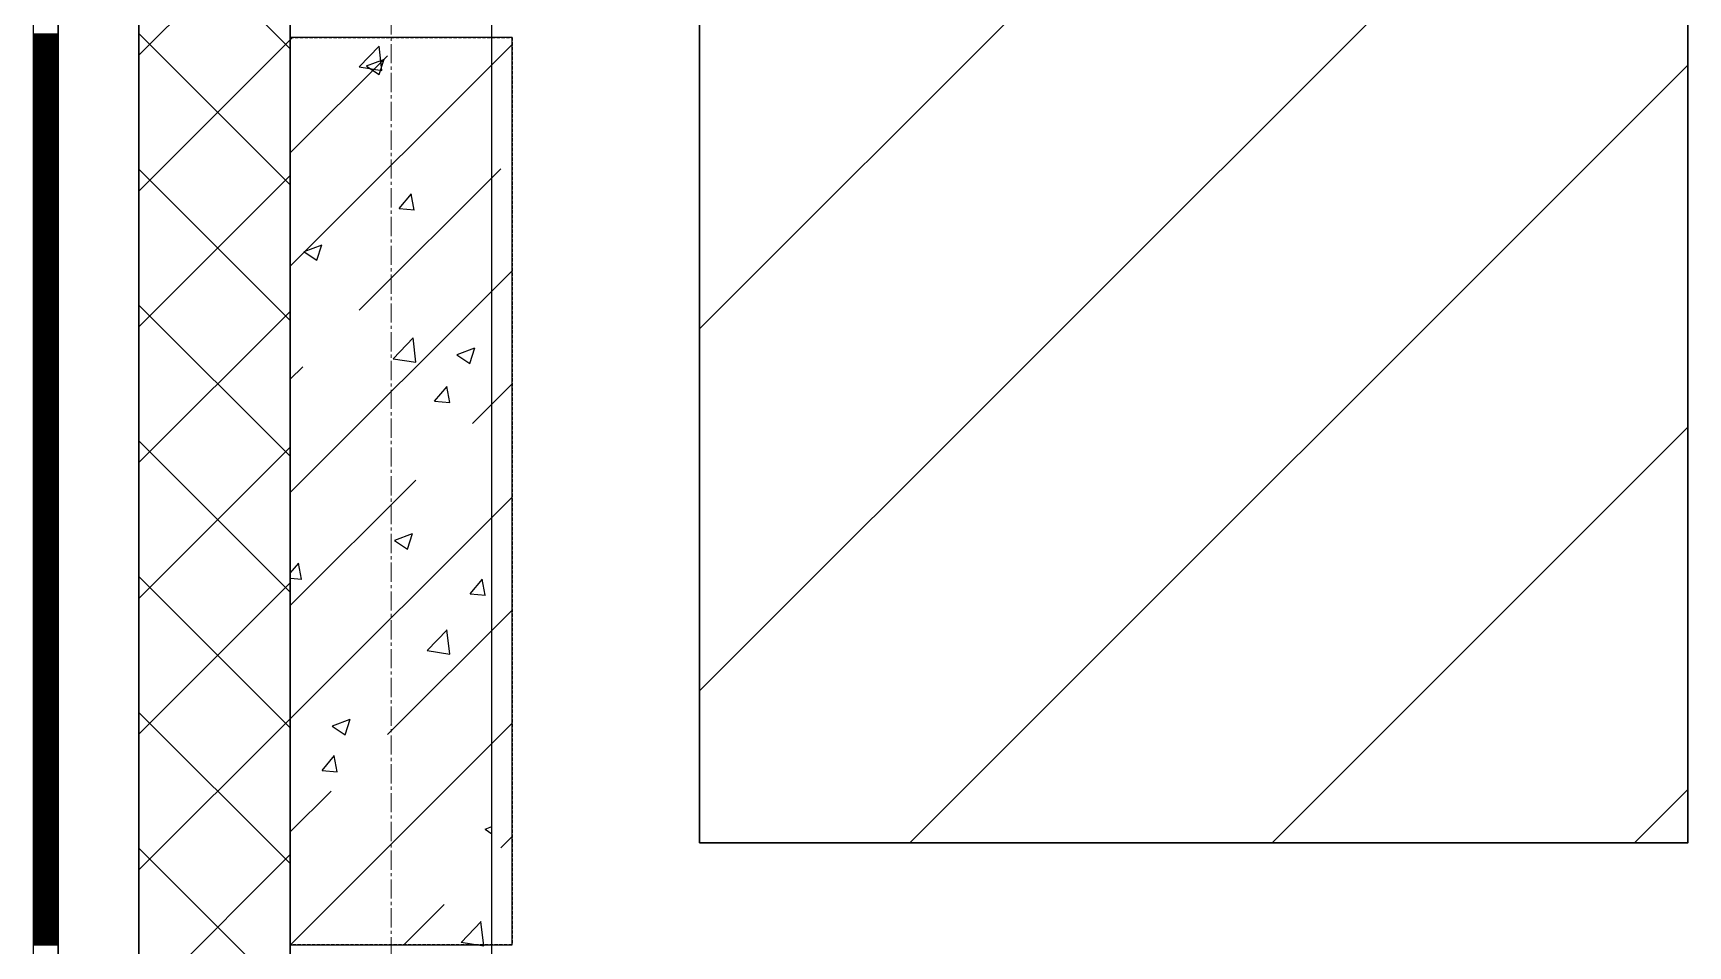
# Model space of a CAD drawing. Header units: millimetres. Extents: x -231292 to 573618, y -153144 to 564035.
# Drawn here: x 8548 to 10189, y 190965 to 191871 of the extents above; entities that cross this region are included whole.
import ezdxf

# ---------------------------------------------------------------- set-up
doc = ezdxf.new("R2010")
doc.units = ezdxf.units.MM
doc.linetypes.add('CENTER2', pattern=[28.575, 19.05, -3.175, 3.175, -3.175])
doc.linetypes.add('HIDDEN2', pattern=[4.7625, 3.175, -1.5875])
doc.layers.get('0').update_dxf_attribs({"color": 250})
for name, color, linetype, lineweight in [('10.3) строит. леса', 20, 'Continuous', 30), ('АР_Колонны', 250, 'Continuous', 35), ('АР_Стены ЖБ', 250, 'Continuous', 35), ('АР_Стены ПЕНОблок', 250, 'Continuous', 20), ('АР_Тонкая', 250, 'Continuous', 5), ('АР_Утеплитель', 250, 'Continuous', 0), ('АР_Штриховка', 250, 'Continuous', 0), ('РД_Оси_100', 250, 'Continuous', 0)]:
    doc.layers.add(name, color=color, linetype=linetype, lineweight=lineweight)

# ---------------------------------------------------------------- blocks, each defined once
blk = doc.blocks.new('оси_рен')
at = {"layer": 'РД_Оси_100', "color": 251, "linetype": 'CENTER2', "true_color": 0x636466}
blk.add_line((1195652.916, 135558.25), (1195652.916, 223268.25), dxfattribs=at)

msp = doc.modelspace()

# ---------------------------------------------------------------- hatches: boundary and pattern name
at = {"layer": '10.3) строит. леса'}
h = msp.add_hatch(dxfattribs=at)
h.set_pattern_fill('ANSI31', color=256, scale=80)
h.set_pattern_definition([(45, (13408.8, 336946.5), (-179.60512, 179.60512), [])])
h.paths.add_polyline_path([(9209.123, 193067.37), (9209.123, 191067.37), (10189.123, 191067.37), (10189.123, 193067.37)])

# ---------------------------------------------------------------- linework, layer by layer
msp.add_lwpolyline([(9209.123, 193067.37), (9209.123, 191067.37), (10189.123, 191067.37), (10189.123, 193067.37)], close=True, dxfattribs=at)
at = {"layer": 'АР_Колонны', "color": 18, "linetype": 'HIDDEN2', "lineweight": 25, "true_color": 0x000000}
for p, q in [((8803.243, 191866.253), (9023.243, 191866.253)), ((8803.243, 190966.253), (8803.243, 191866.253)), ((9023.243, 191866.253), (9023.243, 190966.253)), ((9023.243, 190966.253), (8803.243, 190966.253))]:
    msp.add_line(p, q, dxfattribs=at)
at = {"layer": 'АР_Колонны', "color": 18, "linetype": 'Continuous', "lineweight": 25, "true_color": 0x000000}
for p, q in [((9023.243, 191866.253), (8803.243, 191866.253)), ((8803.243, 191866.253), (8803.243, 190966.253)), ((9023.243, 191866.253), (8803.243, 191866.253)), ((8803.243, 191866.253), (8803.243, 190966.253)), ((9023.243, 190966.253), (9023.243, 191866.253)), ((9023.243, 190966.253), (9023.243, 191866.253)), ((8803.243, 190966.253), (9023.243, 190966.253)), ((8803.243, 190966.253), (9023.243, 190966.253))]:
    msp.add_line(p, q, dxfattribs=at)
at = {"layer": 'АР_Стены ЖБ', "color": 18, "linetype": 'Continuous', "lineweight": 25, "true_color": 0x000000}
for p, q in [((9023.243, 191866.253), (8803.243, 191866.253)), ((8803.243, 191866.253), (8803.243, 190966.253)), ((9023.243, 190966.253), (9023.243, 191866.253)), ((8803.243, 190966.253), (9023.243, 190966.253))]:
    msp.add_line(p, q, dxfattribs=at)
at = {"layer": 'АР_Стены ПЕНОблок', "color": 18, "linetype": 'Continuous', "lineweight": 25, "true_color": 0x000000}
for p, q in [((8803.243, 263866.253), (8803.243, 187666.253)), ((9003.243, 187666.253), (9003.243, 263866.253))]:
    msp.add_line(p, q, dxfattribs=at)
at = {"layer": 'АР_Тонкая', "color": 18, "linetype": 'Continuous', "lineweight": 25, "true_color": 0x000000}
for p, q in [((8548.243, 263866.253), (8548.243, 187666.253)), ((8573.243, 263866.253), (8573.243, 187666.253)), ((8573.243, 187666.253), (8573.243, 263866.253)), ((8653.243, 187666.253), (8653.243, 263866.253))]:
    msp.add_line(p, q, dxfattribs=at)
at = {"layer": 'АР_Утеплитель', "color": 18, "linetype": 'Continuous', "lineweight": 25, "true_color": 0x000000}
for p, q in [((8653.243, 263866.253), (8653.243, 187666.253)), ((8803.243, 187666.253), (8803.243, 263866.253))]:
    msp.add_line(p, q, dxfattribs=at)
at = {"layer": 'АР_Штриховка', "color": 18, "linetype": 'Continuous', "lineweight": 25, "true_color": 0x000000}
for p, q in [((8803.243, 191854.884), (8653.243, 192004.884)), ((8653.243, 191848.597), (8803.243, 191998.597)), ((8548.243, 191870.002), (8573.243, 191870.002)), ((8548.243, 191869.002), (8573.243, 191869.002)), ((8803.243, 191720.18), (8653.243, 191870.18)), ((8548.243, 191868.002), (8573.243, 191868.002)), ((8548.243, 191867.002), (8573.243, 191867.002)), ((8548.243, 191866.002), (8573.243, 191866.002)), ((8548.243, 191865.002), (8573.243, 191865.002)), ((8548.243, 191864.002), (8573.243, 191864.002)), ((8548.243, 191863.002), (8573.243, 191863.002)), ((8548.243, 191862.002), (8573.243, 191862.002)), ((8548.243, 191861.002), (8573.243, 191861.002)), ((8548.243, 191860.002), (8573.243, 191860.002)), ((8548.243, 191859.002), (8573.243, 191859.002)), ((8548.243, 191858.002), (8573.243, 191858.002)), ((8548.243, 191857.002), (8573.243, 191857.002)), ((8548.243, 191856.002), (8573.243, 191856.002)), ((8548.243, 191855.002), (8573.243, 191855.002)), ((8548.243, 191854.002), (8573.243, 191854.002)), ((8548.243, 191853.002), (8573.243, 191853.002)), ((8548.243, 191852.002), (8573.243, 191852.002)), ((8653.243, 191713.893), (8803.243, 191863.893)), ((8803.243, 191863.893), (8805.603, 191866.253)), ((8803.243, 191639.386), (9023.243, 191859.386)), ((8871.573, 191837), (8891.356, 191857.619)), ((8894.119, 191833.491), (8891.312, 191857.614)), ((8548.243, 191851.002), (8573.243, 191851.002)), ((8548.243, 191850.002), (8573.243, 191850.002)), ((8548.243, 191849.002), (8573.243, 191849.002)), ((8548.243, 191848.002), (8573.243, 191848.002)), ((8548.243, 191847.002), (8573.243, 191847.002)), ((8548.243, 191846.002), (8573.243, 191846.002)), ((8548.243, 191845.002), (8573.243, 191845.002)), ((8548.243, 191844.002), (8573.243, 191844.002)), ((8548.243, 191843.002), (8573.243, 191843.002)), ((8548.243, 191842.002), (8573.243, 191842.002)), ((8548.243, 191841.002), (8573.243, 191841.002)), ((8548.243, 191840.002), (8573.243, 191840.002)), ((8548.243, 191839.002), (8573.243, 191839.002)), ((8548.243, 191838.002), (8573.243, 191838.002)), ((8548.243, 191837.002), (8573.243, 191837.002)), ((8548.243, 191836.002), (8573.243, 191836.002)), ((8803.243, 191751.64), (8899.766, 191848.163)), ((8871.54, 191837.069), (8894.13, 191833.566)), ((8878.705, 191837.866), (8891.34, 191829.344)), ((8878.786, 191838.046), (8896.571, 191844.873)), ((8891.345, 191829.343), (8896.495, 191844.692)), ((8548.243, 191835.002), (8573.243, 191835.002)), ((8548.243, 191834.002), (8573.243, 191834.002)), ((8548.243, 191833.002), (8573.243, 191833.002)), ((8548.243, 191832.002), (8573.243, 191832.002)), ((8548.243, 191831.002), (8573.243, 191831.002)), ((8548.243, 191830.002), (8573.243, 191830.002)), ((8548.243, 191829.002), (8573.243, 191829.002)), ((8548.243, 191828.002), (8573.243, 191828.002)), ((8548.243, 191827.002), (8573.243, 191827.002)), ((8548.243, 191826.002), (8573.243, 191826.002)), ((8548.243, 191825.002), (8573.243, 191825.002)), ((8548.243, 191824.002), (8573.243, 191824.002)), ((8548.243, 191823.002), (8573.243, 191823.002)), ((8548.243, 191822.002), (8573.243, 191822.002)), ((8548.243, 191821.002), (8573.243, 191821.002)), ((8548.243, 191820.002), (8573.243, 191820.002)), ((8548.243, 191819.002), (8573.243, 191819.002)), ((8548.243, 191818.002), (8573.243, 191818.002)), ((8548.243, 191817.002), (8573.243, 191817.002)), ((8548.243, 191816.002), (8573.243, 191816.002)), ((8548.243, 191815.002), (8573.243, 191815.002)), ((8548.243, 191814.002), (8573.243, 191814.002)), ((8548.243, 191813.002), (8573.243, 191813.002)), ((8548.243, 191812.002), (8573.243, 191812.002)), ((8548.243, 191811.002), (8573.243, 191811.002)), ((8548.243, 191810.002), (8573.243, 191810.002)), ((8548.243, 191809.002), (8573.243, 191809.002)), ((8548.243, 191808.002), (8573.243, 191808.002)), ((8548.243, 191807.002), (8573.243, 191807.002)), ((8548.243, 191806.002), (8573.243, 191806.002)), ((8548.243, 191805.002), (8573.243, 191805.002)), ((8548.243, 191804.002), (8573.243, 191804.002)), ((8548.243, 191803.002), (8573.243, 191803.002)), ((8548.243, 191802.002), (8573.243, 191802.002)), ((8548.243, 191801.002), (8573.243, 191801.002)), ((8548.243, 191800.002), (8573.243, 191800.002)), ((8548.243, 191799.002), (8573.243, 191799.002)), ((8548.243, 191798.002), (8573.243, 191798.002)), ((8548.243, 191797.002), (8573.243, 191797.002)), ((8548.243, 191796.002), (8573.243, 191796.002)), ((8548.243, 191795.002), (8573.243, 191795.002)), ((8548.243, 191794.002), (8573.243, 191794.002)), ((8548.243, 191793.002), (8573.243, 191793.002)), ((8548.243, 191792.002), (8573.243, 191792.002)), ((8548.243, 191791.002), (8573.243, 191791.002)), ((8548.243, 191790.002), (8573.243, 191790.002)), ((8548.243, 191789.002), (8573.243, 191789.002)), ((8548.243, 191788.002), (8573.243, 191788.002)), ((8548.243, 191787.002), (8573.243, 191787.002)), ((8548.243, 191786.002), (8573.243, 191786.002)), ((8548.243, 191785.002), (8573.243, 191785.002)), ((8548.243, 191784.002), (8573.243, 191784.002)), ((8548.243, 191783.002), (8573.243, 191783.002)), ((8548.243, 191782.002), (8573.243, 191782.002)), ((8548.243, 191781.002), (8573.243, 191781.002)), ((8548.243, 191780.002), (8573.243, 191780.002)), ((8548.243, 191779.002), (8573.243, 191779.002)), ((8548.243, 191778.002), (8573.243, 191778.002)), ((8548.243, 191777.002), (8573.243, 191777.002)), ((8548.243, 191776.002), (8573.243, 191776.002)), ((8548.243, 191775.002), (8573.243, 191775.002)), ((8548.243, 191774.002), (8573.243, 191774.002)), ((8548.243, 191773.002), (8573.243, 191773.002)), ((8548.243, 191772.002), (8573.243, 191772.002)), ((8548.243, 191771.002), (8573.243, 191771.002)), ((8548.243, 191770.002), (8573.243, 191770.002)), ((8548.243, 191769.002), (8573.243, 191769.002)), ((8548.243, 191768.002), (8573.243, 191768.002)), ((8548.243, 191767.002), (8573.243, 191767.002)), ((8548.243, 191766.002), (8573.243, 191766.002)), ((8548.243, 191765.002), (8573.243, 191765.002)), ((8548.243, 191764.002), (8573.243, 191764.002)), ((8548.243, 191763.002), (8573.243, 191763.002)), ((8548.243, 191762.002), (8573.243, 191762.002)), ((8548.243, 191761.002), (8573.243, 191761.002)), ((8548.243, 191760.002), (8573.243, 191760.002)), ((8548.243, 191759.002), (8573.243, 191759.002)), ((8548.243, 191758.002), (8573.243, 191758.002)), ((8548.243, 191757.002), (8573.243, 191757.002)), ((8548.243, 191756.002), (8573.243, 191756.002)), ((8548.243, 191755.002), (8573.243, 191755.002)), ((8548.243, 191754.002), (8573.243, 191754.002)), ((8548.243, 191753.002), (8573.243, 191753.002)), ((8548.243, 191752.002), (8573.243, 191752.002)), ((8548.243, 191751.002), (8573.243, 191751.002)), ((8548.243, 191750.002), (8573.243, 191750.002)), ((8548.243, 191749.002), (8573.243, 191749.002)), ((8548.243, 191748.002), (8573.243, 191748.002)), ((8548.243, 191747.002), (8573.243, 191747.002)), ((8548.243, 191746.002), (8573.243, 191746.002)), ((8548.243, 191745.002), (8573.243, 191745.002)), ((8548.243, 191744.002), (8573.243, 191744.002)), ((8548.243, 191743.002), (8573.243, 191743.002)), ((8548.243, 191742.002), (8573.243, 191742.002)), ((8548.243, 191741.002), (8573.243, 191741.002)), ((8548.243, 191740.002), (8573.243, 191740.002)), ((8548.243, 191739.002), (8573.243, 191739.002)), ((8548.243, 191738.002), (8573.243, 191738.002)), ((8548.243, 191737.002), (8573.243, 191737.002)), ((8548.243, 191736.002), (8573.243, 191736.002)), ((8548.243, 191735.002), (8573.243, 191735.002)), ((8548.243, 191734.002), (8573.243, 191734.002)), ((8548.243, 191733.002), (8573.243, 191733.002)), ((8548.243, 191732.002), (8573.243, 191732.002)), ((8548.243, 191731.002), (8573.243, 191731.002)), ((8548.243, 191730.002), (8573.243, 191730.002)), ((8548.243, 191729.002), (8573.243, 191729.002)), ((8548.243, 191728.002), (8573.243, 191728.002)), ((8548.243, 191727.002), (8573.243, 191727.002)), ((8548.243, 191726.002), (8573.243, 191726.002)), ((8548.243, 191725.002), (8573.243, 191725.002)), ((8548.243, 191724.002), (8573.243, 191724.002)), ((8548.243, 191723.002), (8573.243, 191723.002)), ((8548.243, 191722.002), (8573.243, 191722.002)), ((8548.243, 191721.002), (8573.243, 191721.002)), ((8803.243, 191585.476), (8653.243, 191735.476)), ((8653.243, 191579.189), (8803.243, 191729.189)), ((8871.703, 191595.593), (9012.02, 191735.91)), ((8548.243, 191720.002), (8573.243, 191720.002)), ((8548.243, 191719.002), (8573.243, 191719.002)), ((8548.243, 191718.002), (8573.243, 191718.002)), ((8548.243, 191717.002), (8573.243, 191717.002)), ((8548.243, 191716.002), (8573.243, 191716.002)), ((8548.243, 191715.002), (8573.243, 191715.002)), ((8548.243, 191714.002), (8573.243, 191714.002)), ((8548.243, 191713.002), (8573.243, 191713.002)), ((8548.243, 191712.002), (8573.243, 191712.002)), ((8548.243, 191711.002), (8573.243, 191711.002)), ((8548.243, 191710.002), (8573.243, 191710.002)), ((8548.243, 191709.002), (8573.243, 191709.002)), ((8548.243, 191708.002), (8573.243, 191708.002)), ((8548.243, 191707.002), (8573.243, 191707.002)), ((8548.243, 191706.002), (8573.243, 191706.002)), ((8548.243, 191705.002), (8573.243, 191705.002)), ((8548.243, 191704.002), (8573.243, 191704.002)), ((8911.188, 191696.425), (8923.433, 191711.019)), ((8926.126, 191695.042), (8923.189, 191710.964)), ((8548.243, 191703.002), (8573.243, 191703.002)), ((8548.243, 191702.002), (8573.243, 191702.002)), ((8548.243, 191701.002), (8573.243, 191701.002)), ((8548.243, 191700.002), (8573.243, 191700.002)), ((8548.243, 191699.002), (8573.243, 191699.002)), ((8548.243, 191698.002), (8573.243, 191698.002)), ((8548.243, 191697.002), (8573.243, 191697.002)), ((8548.243, 191696.002), (8573.243, 191696.002)), ((8548.243, 191695.002), (8573.243, 191695.002)), ((8548.243, 191694.002), (8573.243, 191694.002)), ((8548.243, 191693.002), (8573.243, 191693.002)), ((8548.243, 191692.002), (8573.243, 191692.002)), ((8548.243, 191691.002), (8573.243, 191691.002)), ((8548.243, 191690.002), (8573.243, 191690.002)), ((8548.243, 191689.002), (8573.243, 191689.002)), ((8548.243, 191688.002), (8573.243, 191688.002)), ((8911.187, 191696.416), (8926.369, 191695.087)), ((8548.243, 191687.002), (8573.243, 191687.002)), ((8548.243, 191686.002), (8573.243, 191686.002)), ((8548.243, 191685.002), (8573.243, 191685.002)), ((8548.243, 191684.002), (8573.243, 191684.002)), ((8548.243, 191683.002), (8573.243, 191683.002)), ((8548.243, 191682.002), (8573.243, 191682.002)), ((8548.243, 191681.002), (8573.243, 191681.002)), ((8548.243, 191680.002), (8573.243, 191680.002)), ((8548.243, 191679.002), (8573.243, 191679.002)), ((8548.243, 191678.002), (8573.243, 191678.002)), ((8548.243, 191677.002), (8573.243, 191677.002)), ((8548.243, 191676.002), (8573.243, 191676.002)), ((8548.243, 191675.002), (8573.243, 191675.002)), ((8548.243, 191674.002), (8573.243, 191674.002)), ((8548.243, 191673.002), (8573.243, 191673.002)), ((8548.243, 191672.002), (8573.243, 191672.002)), ((8548.243, 191671.002), (8573.243, 191671.002)), ((8548.243, 191670.002), (8573.243, 191670.002)), ((8548.243, 191669.002), (8573.243, 191669.002)), ((8548.243, 191668.002), (8573.243, 191668.002)), ((8548.243, 191667.002), (8573.243, 191667.002)), ((8548.243, 191666.002), (8573.243, 191666.002)), ((8548.243, 191665.002), (8573.243, 191665.002)), ((8548.243, 191664.002), (8573.243, 191664.002)), ((8548.243, 191663.002), (8573.243, 191663.002)), ((8548.243, 191662.002), (8573.243, 191662.002)), ((8548.243, 191661.002), (8573.243, 191661.002)), ((8548.243, 191660.002), (8573.243, 191660.002)), ((8548.243, 191659.002), (8573.243, 191659.002)), ((8548.243, 191658.002), (8573.243, 191658.002)), ((8548.243, 191657.002), (8573.243, 191657.002)), ((8548.243, 191656.002), (8573.243, 191656.002)), ((8548.243, 191655.002), (8573.243, 191655.002)), ((8816.984, 191653.858), (8834.769, 191660.685)), ((8829.543, 191645.155), (8834.693, 191660.504)), ((8548.243, 191654.002), (8573.243, 191654.002)), ((8548.243, 191653.002), (8573.243, 191653.002)), ((8548.243, 191652.002), (8573.243, 191652.002)), ((8548.243, 191651.002), (8573.243, 191651.002)), ((8548.243, 191650.002), (8573.243, 191650.002)), ((8548.243, 191649.002), (8573.243, 191649.002)), ((8548.243, 191648.002), (8573.243, 191648.002)), ((8548.243, 191647.002), (8573.243, 191647.002)), ((8548.243, 191646.002), (8573.243, 191646.002)), ((8548.243, 191645.002), (8573.243, 191645.002)), ((8548.243, 191644.002), (8573.243, 191644.002)), ((8548.243, 191643.002), (8573.243, 191643.002)), ((8548.243, 191642.002), (8573.243, 191642.002)), ((8548.243, 191641.002), (8573.243, 191641.002)), ((8548.243, 191640.002), (8573.243, 191640.002)), ((8548.243, 191639.002), (8573.243, 191639.002)), ((8816.903, 191653.678), (8829.537, 191645.156)), ((8548.243, 191638.002), (8573.243, 191638.002)), ((8548.243, 191637.002), (8573.243, 191637.002)), ((8548.243, 191636.002), (8573.243, 191636.002)), ((8548.243, 191635.002), (8573.243, 191635.002)), ((8548.243, 191634.002), (8573.243, 191634.002)), ((8548.243, 191633.002), (8573.243, 191633.002)), ((8548.243, 191632.002), (8573.243, 191632.002)), ((8548.243, 191631.002), (8573.243, 191631.002)), ((8548.243, 191630.002), (8573.243, 191630.002)), ((8548.243, 191629.002), (8573.243, 191629.002)), ((8548.243, 191628.002), (8573.243, 191628.002)), ((8548.243, 191627.002), (8573.243, 191627.002)), ((8548.243, 191626.002), (8573.243, 191626.002)), ((8548.243, 191625.002), (8573.243, 191625.002)), ((8548.243, 191624.002), (8573.243, 191624.002)), ((8548.243, 191623.002), (8573.243, 191623.002)), ((8548.243, 191622.002), (8573.243, 191622.002)), ((8803.243, 191414.88), (9023.243, 191634.88)), ((8548.243, 191621.002), (8573.243, 191621.002)), ((8548.243, 191620.002), (8573.243, 191620.002)), ((8548.243, 191619.002), (8573.243, 191619.002)), ((8548.243, 191618.002), (8573.243, 191618.002)), ((8548.243, 191617.002), (8573.243, 191617.002)), ((8548.243, 191616.002), (8573.243, 191616.002)), ((8548.243, 191615.002), (8573.243, 191615.002)), ((8548.243, 191614.002), (8573.243, 191614.002)), ((8548.243, 191613.002), (8573.243, 191613.002)), ((8548.243, 191612.002), (8573.243, 191612.002)), ((8548.243, 191611.002), (8573.243, 191611.002)), ((8548.243, 191610.002), (8573.243, 191610.002)), ((8548.243, 191609.002), (8573.243, 191609.002)), ((8548.243, 191608.002), (8573.243, 191608.002)), ((8548.243, 191607.002), (8573.243, 191607.002)), ((8548.243, 191606.002), (8573.243, 191606.002)), ((8548.243, 191605.002), (8573.243, 191605.002)), ((8548.243, 191604.002), (8573.243, 191604.002)), ((8548.243, 191603.002), (8573.243, 191603.002)), ((8548.243, 191602.002), (8573.243, 191602.002)), ((8548.243, 191601.002), (8573.243, 191601.002)), ((8548.243, 191600.002), (8573.243, 191600.002)), ((8548.243, 191599.002), (8573.243, 191599.002)), ((8548.243, 191598.002), (8573.243, 191598.002)), ((8548.243, 191597.002), (8573.243, 191597.002)), ((8548.243, 191596.002), (8573.243, 191596.002)), ((8548.243, 191595.002), (8573.243, 191595.002)), ((8548.243, 191594.002), (8573.243, 191594.002)), ((8548.243, 191593.002), (8573.243, 191593.002)), ((8548.243, 191592.002), (8573.243, 191592.002)), ((8548.243, 191591.002), (8573.243, 191591.002)), ((8548.243, 191590.002), (8573.243, 191590.002)), ((8803.243, 191450.772), (8653.243, 191600.772)), ((8653.243, 191444.485), (8803.243, 191594.485)), ((8548.243, 191589.002), (8573.243, 191589.002)), ((8548.243, 191588.002), (8573.243, 191588.002)), ((8548.243, 191587.002), (8573.243, 191587.002)), ((8548.243, 191586.002), (8573.243, 191586.002)), ((8548.243, 191585.002), (8573.243, 191585.002)), ((8548.243, 191584.002), (8573.243, 191584.002)), ((8548.243, 191583.002), (8573.243, 191583.002)), ((8548.243, 191582.002), (8573.243, 191582.002)), ((8548.243, 191581.002), (8573.243, 191581.002)), ((8548.243, 191580.002), (8573.243, 191580.002)), ((8548.243, 191579.002), (8573.243, 191579.002)), ((8548.243, 191578.002), (8573.243, 191578.002)), ((8548.243, 191577.002), (8573.243, 191577.002)), ((8548.243, 191576.002), (8573.243, 191576.002)), ((8548.243, 191575.002), (8573.243, 191575.002)), ((8548.243, 191574.002), (8573.243, 191574.002)), ((8548.243, 191573.002), (8573.243, 191573.002)), ((8548.243, 191572.002), (8573.243, 191572.002)), ((8548.243, 191571.002), (8573.243, 191571.002)), ((8548.243, 191570.002), (8573.243, 191570.002)), ((8548.243, 191569.002), (8573.243, 191569.002)), ((8548.243, 191568.002), (8573.243, 191568.002)), ((8548.243, 191567.002), (8573.243, 191567.002)), ((8548.243, 191566.002), (8573.243, 191566.002)), ((8548.243, 191565.002), (8573.243, 191565.002)), ((8548.243, 191564.002), (8573.243, 191564.002)), ((8548.243, 191563.002), (8573.243, 191563.002)), ((8548.243, 191562.002), (8573.243, 191562.002)), ((8548.243, 191561.002), (8573.243, 191561.002)), ((8548.243, 191560.002), (8573.243, 191560.002)), ((8548.243, 191559.002), (8573.243, 191559.002)), ((8548.243, 191558.002), (8573.243, 191558.002)), ((8548.243, 191557.002), (8573.243, 191557.002)), ((8905.248, 191547.532), (8925.031, 191568.15)), ((8927.793, 191544.023), (8924.987, 191568.145)), ((8968.599, 191551.593), (8986.383, 191558.42)), ((8981.157, 191542.89), (8986.307, 191558.239)), ((8548.243, 191556.002), (8573.243, 191556.002)), ((8548.243, 191555.002), (8573.243, 191555.002)), ((8548.243, 191554.002), (8573.243, 191554.002)), ((8548.243, 191553.002), (8573.243, 191553.002)), ((8548.243, 191552.002), (8573.243, 191552.002)), ((8548.243, 191551.002), (8573.243, 191551.002)), ((8548.243, 191550.002), (8573.243, 191550.002)), ((8548.243, 191549.002), (8573.243, 191549.002)), ((8548.243, 191548.002), (8573.243, 191548.002)), ((8548.243, 191547.002), (8573.243, 191547.002)), ((8548.243, 191546.002), (8573.243, 191546.002)), ((8548.243, 191545.002), (8573.243, 191545.002)), ((8548.243, 191544.002), (8573.243, 191544.002)), ((8548.243, 191543.002), (8573.243, 191543.002)), ((8548.243, 191542.002), (8573.243, 191542.002)), ((8548.243, 191541.002), (8573.243, 191541.002)), ((8548.243, 191540.002), (8573.243, 191540.002)), ((8905.215, 191547.601), (8927.805, 191544.097)), ((8968.517, 191551.413), (8981.152, 191542.891)), ((8548.243, 191539.002), (8573.243, 191539.002)), ((8548.243, 191538.002), (8573.243, 191538.002)), ((8548.243, 191537.002), (8573.243, 191537.002)), ((8548.243, 191536.002), (8573.243, 191536.002)), ((8548.243, 191535.002), (8573.243, 191535.002)), ((8548.243, 191534.002), (8573.243, 191534.002)), ((8548.243, 191533.002), (8573.243, 191533.002)), ((8548.243, 191532.002), (8573.243, 191532.002)), ((8548.243, 191531.002), (8573.243, 191531.002)), ((8548.243, 191530.002), (8573.243, 191530.002)), ((8548.243, 191529.002), (8573.243, 191529.002)), ((8548.243, 191528.002), (8573.243, 191528.002)), ((8548.243, 191527.002), (8573.243, 191527.002)), ((8548.243, 191526.002), (8573.243, 191526.002)), ((8548.243, 191525.002), (8573.243, 191525.002)), ((8548.243, 191524.002), (8573.243, 191524.002)), ((8803.243, 191527.133), (8815.576, 191539.467)), ((8548.243, 191523.002), (8573.243, 191523.002)), ((8548.243, 191522.002), (8573.243, 191522.002)), ((8548.243, 191521.002), (8573.243, 191521.002)), ((8548.243, 191520.002), (8573.243, 191520.002)), ((8548.243, 191519.002), (8573.243, 191519.002)), ((8548.243, 191518.002), (8573.243, 191518.002)), ((8548.243, 191517.002), (8573.243, 191517.002)), ((8548.243, 191516.002), (8573.243, 191516.002)), ((8548.243, 191515.002), (8573.243, 191515.002)), ((8548.243, 191514.002), (8573.243, 191514.002)), ((8548.243, 191513.002), (8573.243, 191513.002)), ((8548.243, 191512.002), (8573.243, 191512.002)), ((8548.243, 191511.002), (8573.243, 191511.002)), ((8548.243, 191510.002), (8573.243, 191510.002)), ((8548.243, 191509.002), (8573.243, 191509.002)), ((8548.243, 191508.002), (8573.243, 191508.002)), ((8946.431, 191505.369), (8958.676, 191519.962)), ((8961.369, 191503.985), (8958.432, 191519.907)), ((8983.956, 191483.34), (9023.243, 191522.627)), ((8548.243, 191507.002), (8573.243, 191507.002)), ((8548.243, 191506.002), (8573.243, 191506.002)), ((8548.243, 191505.002), (8573.243, 191505.002)), ((8548.243, 191504.002), (8573.243, 191504.002)), ((8548.243, 191503.002), (8573.243, 191503.002)), ((8548.243, 191502.002), (8573.243, 191502.002)), ((8548.243, 191501.002), (8573.243, 191501.002)), ((8548.243, 191500.002), (8573.243, 191500.002)), ((8548.243, 191499.002), (8573.243, 191499.002)), ((8548.243, 191498.002), (8573.243, 191498.002)), ((8548.243, 191497.002), (8573.243, 191497.002)), ((8548.243, 191496.002), (8573.243, 191496.002)), ((8548.243, 191495.002), (8573.243, 191495.002)), ((8548.243, 191494.002), (8573.243, 191494.002)), ((8548.243, 191493.002), (8573.243, 191493.002)), ((8548.243, 191492.002), (8573.243, 191492.002)), ((8548.243, 191491.002), (8573.243, 191491.002)), ((8946.43, 191505.359), (8961.612, 191504.031)), ((8548.243, 191490.002), (8573.243, 191490.002)), ((8548.243, 191489.002), (8573.243, 191489.002)), ((8548.243, 191488.002), (8573.243, 191488.002)), ((8548.243, 191487.002), (8573.243, 191487.002)), ((8548.243, 191486.002), (8573.243, 191486.002)), ((8548.243, 191485.002), (8573.243, 191485.002)), ((8548.243, 191484.002), (8573.243, 191484.002)), ((8548.243, 191483.002), (8573.243, 191483.002)), ((8548.243, 191482.002), (8573.243, 191482.002)), ((8548.243, 191481.002), (8573.243, 191481.002)), ((8548.243, 191480.002), (8573.243, 191480.002)), ((8548.243, 191479.002), (8573.243, 191479.002)), ((8548.243, 191478.002), (8573.243, 191478.002)), ((8548.243, 191477.002), (8573.243, 191477.002)), ((8548.243, 191476.002), (8573.243, 191476.002)), ((8548.243, 191475.002), (8573.243, 191475.002)), ((8548.243, 191474.002), (8573.243, 191474.002)), ((8548.243, 191473.002), (8573.243, 191473.002)), ((8548.243, 191472.002), (8573.243, 191472.002)), ((8548.243, 191471.002), (8573.243, 191471.002)), ((8548.243, 191470.002), (8573.243, 191470.002)), ((8548.243, 191469.002), (8573.243, 191469.002)), ((8548.243, 191468.002), (8573.243, 191468.002)), ((8548.243, 191467.002), (8573.243, 191467.002)), ((8548.243, 191466.002), (8573.243, 191466.002)), ((8548.243, 191465.002), (8573.243, 191465.002)), ((8548.243, 191464.002), (8573.243, 191464.002)), ((8548.243, 191463.002), (8573.243, 191463.002)), ((8548.243, 191462.002), (8573.243, 191462.002)), ((8548.243, 191461.002), (8573.243, 191461.002)), ((8548.243, 191460.002), (8573.243, 191460.002)), ((8548.243, 191459.002), (8573.243, 191459.002)), ((8548.243, 191458.002), (8573.243, 191458.002)), ((8803.243, 191316.068), (8653.243, 191466.068)), ((8653.243, 191309.781), (8803.243, 191459.781)), ((8548.243, 191457.002), (8573.243, 191457.002)), ((8548.243, 191456.002), (8573.243, 191456.002)), ((8548.243, 191455.002), (8573.243, 191455.002)), ((8548.243, 191454.002), (8573.243, 191454.002)), ((8548.243, 191453.002), (8573.243, 191453.002)), ((8548.243, 191452.002), (8573.243, 191452.002)), ((8548.243, 191451.002), (8573.243, 191451.002)), ((8548.243, 191450.002), (8573.243, 191450.002)), ((8548.243, 191449.002), (8573.243, 191449.002)), ((8548.243, 191448.002), (8573.243, 191448.002)), ((8548.243, 191447.002), (8573.243, 191447.002)), ((8548.243, 191446.002), (8573.243, 191446.002)), ((8548.243, 191445.002), (8573.243, 191445.002)), ((8548.243, 191444.002), (8573.243, 191444.002)), ((8548.243, 191443.002), (8573.243, 191443.002)), ((8548.243, 191442.002), (8573.243, 191442.002)), ((8548.243, 191441.002), (8573.243, 191441.002)), ((8548.243, 191440.002), (8573.243, 191440.002)), ((8548.243, 191439.002), (8573.243, 191439.002)), ((8548.243, 191438.002), (8573.243, 191438.002)), ((8548.243, 191437.002), (8573.243, 191437.002)), ((8548.243, 191436.002), (8573.243, 191436.002)), ((8548.243, 191435.002), (8573.243, 191435.002)), ((8548.243, 191434.002), (8573.243, 191434.002)), ((8548.243, 191433.002), (8573.243, 191433.002)), ((8548.243, 191432.002), (8573.243, 191432.002)), ((8548.243, 191431.002), (8573.243, 191431.002)), ((8548.243, 191430.002), (8573.243, 191430.002)), ((8548.243, 191429.002), (8573.243, 191429.002)), ((8548.243, 191428.002), (8573.243, 191428.002)), ((8548.243, 191427.002), (8573.243, 191427.002)), ((8548.243, 191426.002), (8573.243, 191426.002)), ((8803.243, 191302.627), (8927.83, 191427.213)), ((8548.243, 191425.002), (8573.243, 191425.002)), ((8548.243, 191424.002), (8573.243, 191424.002)), ((8548.243, 191423.002), (8573.243, 191423.002)), ((8548.243, 191422.002), (8573.243, 191422.002)), ((8548.243, 191421.002), (8573.243, 191421.002)), ((8548.243, 191420.002), (8573.243, 191420.002)), ((8548.243, 191419.002), (8573.243, 191419.002)), ((8548.243, 191418.002), (8573.243, 191418.002)), ((8548.243, 191417.002), (8573.243, 191417.002)), ((8548.243, 191416.002), (8573.243, 191416.002)), ((8548.243, 191415.002), (8573.243, 191415.002)), ((8548.243, 191414.002), (8573.243, 191414.002)), ((8548.243, 191413.002), (8573.243, 191413.002)), ((8548.243, 191412.002), (8573.243, 191412.002)), ((8548.243, 191411.002), (8573.243, 191411.002)), ((8548.243, 191410.002), (8573.243, 191410.002)), ((8548.243, 191409.002), (8573.243, 191409.002)), ((8803.243, 191190.374), (9023.243, 191410.374)), ((8548.243, 191408.002), (8573.243, 191408.002)), ((8548.243, 191407.002), (8573.243, 191407.002)), ((8548.243, 191406.002), (8573.243, 191406.002)), ((8548.243, 191405.002), (8573.243, 191405.002)), ((8548.243, 191404.002), (8573.243, 191404.002)), ((8548.243, 191403.002), (8573.243, 191403.002)), ((8548.243, 191402.002), (8573.243, 191402.002)), ((8548.243, 191401.002), (8573.243, 191401.002)), ((8548.243, 191400.002), (8573.243, 191400.002)), ((8548.243, 191399.002), (8573.243, 191399.002)), ((8548.243, 191398.002), (8573.243, 191398.002)), ((8548.243, 191397.002), (8573.243, 191397.002)), ((8548.243, 191396.002), (8573.243, 191396.002)), ((8548.243, 191395.002), (8573.243, 191395.002)), ((8548.243, 191394.002), (8573.243, 191394.002)), ((8548.243, 191393.002), (8573.243, 191393.002)), ((8548.243, 191392.002), (8573.243, 191392.002)), ((8548.243, 191391.002), (8573.243, 191391.002)), ((8548.243, 191390.002), (8573.243, 191390.002)), ((8548.243, 191389.002), (8573.243, 191389.002)), ((8548.243, 191388.002), (8573.243, 191388.002)), ((8548.243, 191387.002), (8573.243, 191387.002)), ((8548.243, 191386.002), (8573.243, 191386.002)), ((8548.243, 191385.002), (8573.243, 191385.002)), ((8548.243, 191384.002), (8573.243, 191384.002)), ((8548.243, 191383.002), (8573.243, 191383.002)), ((8548.243, 191382.002), (8573.243, 191382.002)), ((8548.243, 191381.002), (8573.243, 191381.002)), ((8548.243, 191380.002), (8573.243, 191380.002)), ((8548.243, 191379.002), (8573.243, 191379.002)), ((8548.243, 191378.002), (8573.243, 191378.002)), ((8548.243, 191377.002), (8573.243, 191377.002)), ((8548.243, 191376.002), (8573.243, 191376.002)), ((8548.243, 191375.002), (8573.243, 191375.002)), ((8548.243, 191374.002), (8573.243, 191374.002)), ((8548.243, 191373.002), (8573.243, 191373.002)), ((8548.243, 191372.002), (8573.243, 191372.002)), ((8548.243, 191371.002), (8573.243, 191371.002)), ((8548.243, 191370.002), (8573.243, 191370.002)), ((8548.243, 191369.002), (8573.243, 191369.002)), ((8548.243, 191368.002), (8573.243, 191368.002)), ((8548.243, 191367.002), (8573.243, 191367.002)), ((8548.243, 191366.002), (8573.243, 191366.002)), ((8548.243, 191365.002), (8573.243, 191365.002)), ((8548.243, 191364.002), (8573.243, 191364.002)), ((8548.243, 191363.002), (8573.243, 191363.002)), ((8548.243, 191362.002), (8573.243, 191362.002)), ((8548.243, 191361.002), (8573.243, 191361.002)), ((8548.243, 191360.002), (8573.243, 191360.002)), ((8906.715, 191367.225), (8919.35, 191358.703)), ((8906.797, 191367.405), (8924.581, 191374.232)), ((8919.355, 191358.702), (8924.505, 191374.051)), ((8548.243, 191359.002), (8573.243, 191359.002)), ((8548.243, 191358.002), (8573.243, 191358.002)), ((8548.243, 191357.002), (8573.243, 191357.002)), ((8548.243, 191356.002), (8573.243, 191356.002)), ((8548.243, 191355.002), (8573.243, 191355.002)), ((8548.243, 191354.002), (8573.243, 191354.002)), ((8548.243, 191353.002), (8573.243, 191353.002)), ((8548.243, 191352.002), (8573.243, 191352.002)), ((8548.243, 191351.002), (8573.243, 191351.002)), ((8548.243, 191350.002), (8573.243, 191350.002)), ((8548.243, 191349.002), (8573.243, 191349.002)), ((8548.243, 191348.002), (8573.243, 191348.002)), ((8548.243, 191347.002), (8573.243, 191347.002)), ((8548.243, 191346.002), (8573.243, 191346.002)), ((8548.243, 191345.002), (8573.243, 191345.002)), ((8548.243, 191344.002), (8573.243, 191344.002)), ((8548.243, 191343.002), (8573.243, 191343.002)), ((8803.243, 191334.723), (8811.735, 191344.844)), ((8814.427, 191328.868), (8811.49, 191344.789)), ((8548.243, 191342.002), (8573.243, 191342.002)), ((8548.243, 191341.002), (8573.243, 191341.002)), ((8548.243, 191340.002), (8573.243, 191340.002)), ((8548.243, 191339.002), (8573.243, 191339.002)), ((8548.243, 191338.002), (8573.243, 191338.002)), ((8548.243, 191337.002), (8573.243, 191337.002)), ((8548.243, 191336.002), (8573.243, 191336.002)), ((8548.243, 191335.002), (8573.243, 191335.002)), ((8548.243, 191334.002), (8573.243, 191334.002)), ((8548.243, 191333.002), (8573.243, 191333.002)), ((8548.243, 191332.002), (8573.243, 191332.002)), ((8548.243, 191331.002), (8573.243, 191331.002)), ((8548.243, 191330.002), (8573.243, 191330.002)), ((8548.243, 191329.002), (8573.243, 191329.002)), ((8548.243, 191328.002), (8573.243, 191328.002)), ((8548.243, 191327.002), (8573.243, 191327.002)), ((8803.243, 191181.364), (8653.243, 191331.364)), ((8803.243, 191329.913), (8814.671, 191328.913)), ((8981.675, 191314.312), (8993.92, 191328.905)), ((8996.611, 191312.928), (8993.675, 191328.85)), ((8548.243, 191326.002), (8573.243, 191326.002)), ((8548.243, 191325.002), (8573.243, 191325.002)), ((8548.243, 191324.002), (8573.243, 191324.002)), ((8548.243, 191323.002), (8573.243, 191323.002)), ((8548.243, 191322.002), (8573.243, 191322.002)), ((8548.243, 191321.002), (8573.243, 191321.002)), ((8548.243, 191320.002), (8573.243, 191320.002)), ((8548.243, 191319.002), (8573.243, 191319.002)), ((8548.243, 191318.002), (8573.243, 191318.002)), ((8548.243, 191317.002), (8573.243, 191317.002)), ((8548.243, 191316.002), (8573.243, 191316.002)), ((8548.243, 191315.002), (8573.243, 191315.002)), ((8548.243, 191314.002), (8573.243, 191314.002)), ((8548.243, 191313.002), (8573.243, 191313.002)), ((8548.243, 191312.002), (8573.243, 191312.002)), ((8548.243, 191311.002), (8573.243, 191311.002)), ((8653.243, 191175.077), (8803.243, 191325.077)), ((8981.674, 191314.302), (8996.856, 191312.974)), ((8548.243, 191310.002), (8573.243, 191310.002)), ((8548.243, 191309.002), (8573.243, 191309.002)), ((8548.243, 191308.002), (8573.243, 191308.002)), ((8548.243, 191307.002), (8573.243, 191307.002)), ((8548.243, 191306.002), (8573.243, 191306.002)), ((8548.243, 191305.002), (8573.243, 191305.002)), ((8548.243, 191304.002), (8573.243, 191304.002)), ((8548.243, 191303.002), (8573.243, 191303.002)), ((8548.243, 191302.002), (8573.243, 191302.002)), ((8548.243, 191301.002), (8573.243, 191301.002)), ((8548.243, 191300.002), (8573.243, 191300.002)), ((8548.243, 191299.002), (8573.243, 191299.002)), ((8548.243, 191298.002), (8573.243, 191298.002)), ((8548.243, 191297.002), (8573.243, 191297.002)), ((8548.243, 191296.002), (8573.243, 191296.002)), ((8548.243, 191295.002), (8573.243, 191295.002)), ((8548.243, 191294.002), (8573.243, 191294.002)), ((8899.766, 191174.644), (9023.243, 191298.12)), ((8548.243, 191293.002), (8573.243, 191293.002)), ((8548.243, 191292.002), (8573.243, 191292.002)), ((8548.243, 191291.002), (8573.243, 191291.002)), ((8548.243, 191290.002), (8573.243, 191290.002)), ((8548.243, 191289.002), (8573.243, 191289.002)), ((8548.243, 191288.002), (8573.243, 191288.002)), ((8548.243, 191287.002), (8573.243, 191287.002)), ((8548.243, 191286.002), (8573.243, 191286.002)), ((8548.243, 191285.002), (8573.243, 191285.002)), ((8548.243, 191284.002), (8573.243, 191284.002)), ((8548.243, 191283.002), (8573.243, 191283.002)), ((8548.243, 191282.002), (8573.243, 191282.002)), ((8548.243, 191281.002), (8573.243, 191281.002)), ((8548.243, 191280.002), (8573.243, 191280.002)), ((8548.243, 191279.002), (8573.243, 191279.002)), ((8548.243, 191278.002), (8573.243, 191278.002)), ((8938.923, 191258.063), (8958.706, 191278.682)), ((8961.468, 191254.555), (8958.662, 191278.677)), ((8548.243, 191277.002), (8573.243, 191277.002)), ((8548.243, 191276.002), (8573.243, 191276.002)), ((8548.243, 191275.002), (8573.243, 191275.002)), ((8548.243, 191274.002), (8573.243, 191274.002)), ((8548.243, 191273.002), (8573.243, 191273.002)), ((8548.243, 191272.002), (8573.243, 191272.002)), ((8548.243, 191271.002), (8573.243, 191271.002)), ((8548.243, 191270.002), (8573.243, 191270.002)), ((8548.243, 191269.002), (8573.243, 191269.002)), ((8548.243, 191268.002), (8573.243, 191268.002)), ((8548.243, 191267.002), (8573.243, 191267.002)), ((8548.243, 191266.002), (8573.243, 191266.002)), ((8548.243, 191265.002), (8573.243, 191265.002)), ((8548.243, 191264.002), (8573.243, 191264.002)), ((8548.243, 191263.002), (8573.243, 191263.002)), ((8548.243, 191262.002), (8573.243, 191262.002)), ((8548.243, 191261.002), (8573.243, 191261.002)), ((8548.243, 191260.002), (8573.243, 191260.002)), ((8548.243, 191259.002), (8573.243, 191259.002)), ((8548.243, 191258.002), (8573.243, 191258.002)), ((8548.243, 191257.002), (8573.243, 191257.002)), ((8548.243, 191256.002), (8573.243, 191256.002)), ((8548.243, 191255.002), (8573.243, 191255.002)), ((8548.243, 191254.002), (8573.243, 191254.002)), ((8548.243, 191253.002), (8573.243, 191253.002)), ((8548.243, 191252.002), (8573.243, 191252.002)), ((8548.243, 191251.002), (8573.243, 191251.002)), ((8548.243, 191250.002), (8573.243, 191250.002)), ((8548.243, 191249.002), (8573.243, 191249.002)), ((8548.243, 191248.002), (8573.243, 191248.002)), ((8548.243, 191247.002), (8573.243, 191247.002)), ((8548.243, 191246.002), (8573.243, 191246.002)), ((8548.243, 191245.002), (8573.243, 191245.002)), ((8938.89, 191258.133), (8961.48, 191254.629)), ((8548.243, 191244.002), (8573.243, 191244.002)), ((8548.243, 191243.002), (8573.243, 191243.002)), ((8548.243, 191242.002), (8573.243, 191242.002)), ((8548.243, 191241.002), (8573.243, 191241.002)), ((8548.243, 191240.002), (8573.243, 191240.002)), ((8548.243, 191239.002), (8573.243, 191239.002)), ((8548.243, 191238.002), (8573.243, 191238.002)), ((8548.243, 191237.002), (8573.243, 191237.002)), ((8548.243, 191236.002), (8573.243, 191236.002)), ((8548.243, 191235.002), (8573.243, 191235.002)), ((8548.243, 191234.002), (8573.243, 191234.002)), ((8548.243, 191233.002), (8573.243, 191233.002)), ((8548.243, 191232.002), (8573.243, 191232.002)), ((8548.243, 191231.002), (8573.243, 191231.002)), ((8548.243, 191230.002), (8573.243, 191230.002)), ((8548.243, 191229.002), (8573.243, 191229.002)), ((8548.243, 191228.002), (8573.243, 191228.002)), ((8548.243, 191227.002), (8573.243, 191227.002)), ((8548.243, 191226.002), (8573.243, 191226.002)), ((8548.243, 191225.002), (8573.243, 191225.002)), ((8548.243, 191224.002), (8573.243, 191224.002)), ((8548.243, 191223.002), (8573.243, 191223.002)), ((8548.243, 191222.002), (8573.243, 191222.002)), ((8548.243, 191221.002), (8573.243, 191221.002)), ((8548.243, 191220.002), (8573.243, 191220.002)), ((8548.243, 191219.002), (8573.243, 191219.002)), ((8548.243, 191218.002), (8573.243, 191218.002)), ((8548.243, 191217.002), (8573.243, 191217.002)), ((8548.243, 191216.002), (8573.243, 191216.002)), ((8548.243, 191215.002), (8573.243, 191215.002)), ((8548.243, 191214.002), (8573.243, 191214.002)), ((8548.243, 191213.002), (8573.243, 191213.002)), ((8548.243, 191212.002), (8573.243, 191212.002)), ((8548.243, 191211.002), (8573.243, 191211.002)), ((8548.243, 191210.002), (8573.243, 191210.002)), ((8548.243, 191209.002), (8573.243, 191209.002)), ((8548.243, 191208.002), (8573.243, 191208.002)), ((8548.243, 191207.002), (8573.243, 191207.002)), ((8548.243, 191206.002), (8573.243, 191206.002)), ((8548.243, 191205.002), (8573.243, 191205.002)), ((8548.243, 191204.002), (8573.243, 191204.002)), ((8548.243, 191203.002), (8573.243, 191203.002)), ((8548.243, 191202.002), (8573.243, 191202.002)), ((8548.243, 191201.002), (8573.243, 191201.002)), ((8548.243, 191200.002), (8573.243, 191200.002)), ((8548.243, 191199.002), (8573.243, 191199.002)), ((8548.243, 191198.002), (8573.243, 191198.002)), ((8548.243, 191197.002), (8573.243, 191197.002)), ((8548.243, 191196.002), (8573.243, 191196.002)), ((8803.243, 191046.661), (8653.243, 191196.661)), ((8548.243, 191195.002), (8573.243, 191195.002)), ((8548.243, 191194.002), (8573.243, 191194.002)), ((8548.243, 191193.002), (8573.243, 191193.002)), ((8548.243, 191192.002), (8573.243, 191192.002)), ((8548.243, 191191.002), (8573.243, 191191.002)), ((8548.243, 191190.002), (8573.243, 191190.002)), ((8548.243, 191189.002), (8573.243, 191189.002)), ((8548.243, 191188.002), (8573.243, 191188.002)), ((8548.243, 191187.002), (8573.243, 191187.002)), ((8548.243, 191186.002), (8573.243, 191186.002)), ((8548.243, 191185.002), (8573.243, 191185.002)), ((8548.243, 191184.002), (8573.243, 191184.002)), ((8548.243, 191183.002), (8573.243, 191183.002)), ((8548.243, 191182.002), (8573.243, 191182.002)), ((8548.243, 191181.002), (8573.243, 191181.002)), ((8548.243, 191180.002), (8573.243, 191180.002)), ((8548.243, 191179.002), (8573.243, 191179.002)), ((8653.243, 191040.374), (8803.243, 191190.374)), ((8803.629, 190966.253), (9023.243, 191185.867)), ((8844.913, 191183.037), (8857.548, 191174.515)), ((8844.995, 191183.217), (8862.779, 191190.043)), ((8857.553, 191174.514), (8862.703, 191189.863)), ((8548.243, 191178.002), (8573.243, 191178.002)), ((8548.243, 191177.002), (8573.243, 191177.002)), ((8548.243, 191176.002), (8573.243, 191176.002)), ((8548.243, 191175.002), (8573.243, 191175.002)), ((8548.243, 191174.002), (8573.243, 191174.002)), ((8548.243, 191173.002), (8573.243, 191173.002)), ((8548.243, 191172.002), (8573.243, 191172.002)), ((8548.243, 191171.002), (8573.243, 191171.002)), ((8548.243, 191170.002), (8573.243, 191170.002)), ((8548.243, 191169.002), (8573.243, 191169.002)), ((8548.243, 191168.002), (8573.243, 191168.002)), ((8548.243, 191167.002), (8573.243, 191167.002)), ((8548.243, 191166.002), (8573.243, 191166.002)), ((8548.243, 191165.002), (8573.243, 191165.002)), ((8548.243, 191164.002), (8573.243, 191164.002)), ((8548.243, 191163.002), (8573.243, 191163.002)), ((8548.243, 191162.002), (8573.243, 191162.002)), ((8548.243, 191161.002), (8573.243, 191161.002)), ((8548.243, 191160.002), (8573.243, 191160.002)), ((8548.243, 191159.002), (8573.243, 191159.002)), ((8548.243, 191158.002), (8573.243, 191158.002)), ((8548.243, 191157.002), (8573.243, 191157.002)), ((8548.243, 191156.002), (8573.243, 191156.002)), ((8548.243, 191155.002), (8573.243, 191155.002)), ((8548.243, 191154.002), (8573.243, 191154.002)), ((8548.243, 191153.002), (8573.243, 191153.002)), ((8548.243, 191152.002), (8573.243, 191152.002)), ((8548.243, 191151.002), (8573.243, 191151.002)), ((8548.243, 191150.002), (8573.243, 191150.002)), ((8548.243, 191149.002), (8573.243, 191149.002)), ((8548.243, 191148.002), (8573.243, 191148.002)), ((8548.243, 191147.002), (8573.243, 191147.002)), ((8834.733, 191139.194), (8846.979, 191153.787)), ((8849.67, 191137.811), (8846.733, 191153.732)), ((8548.243, 191146.002), (8573.243, 191146.002)), ((8548.243, 191145.002), (8573.243, 191145.002)), ((8548.243, 191144.002), (8573.243, 191144.002)), ((8548.243, 191143.002), (8573.243, 191143.002)), ((8548.243, 191142.002), (8573.243, 191142.002)), ((8548.243, 191141.002), (8573.243, 191141.002)), ((8548.243, 191140.002), (8573.243, 191140.002)), ((8548.243, 191139.002), (8573.243, 191139.002)), ((8548.243, 191138.002), (8573.243, 191138.002)), ((8548.243, 191137.002), (8573.243, 191137.002)), ((8548.243, 191136.002), (8573.243, 191136.002)), ((8548.243, 191135.002), (8573.243, 191135.002)), ((8548.243, 191134.002), (8573.243, 191134.002)), ((8548.243, 191133.002), (8573.243, 191133.002)), ((8548.243, 191132.002), (8573.243, 191132.002)), ((8548.243, 191131.002), (8573.243, 191131.002)), ((8548.243, 191130.002), (8573.243, 191130.002)), ((8834.733, 191139.184), (8849.915, 191137.856)), ((8548.243, 191129.002), (8573.243, 191129.002)), ((8548.243, 191128.002), (8573.243, 191128.002)), ((8548.243, 191127.002), (8573.243, 191127.002)), ((8548.243, 191126.002), (8573.243, 191126.002)), ((8548.243, 191125.002), (8573.243, 191125.002)), ((8548.243, 191124.002), (8573.243, 191124.002)), ((8548.243, 191123.002), (8573.243, 191123.002)), ((8548.243, 191122.002), (8573.243, 191122.002)), ((8548.243, 191121.002), (8573.243, 191121.002)), ((8548.243, 191120.002), (8573.243, 191120.002)), ((8548.243, 191119.002), (8573.243, 191119.002)), ((8548.243, 191118.002), (8573.243, 191118.002)), ((8548.243, 191117.002), (8573.243, 191117.002)), ((8548.243, 191116.002), (8573.243, 191116.002)), ((8548.243, 191115.002), (8573.243, 191115.002)), ((8548.243, 191114.002), (8573.243, 191114.002)), ((8803.243, 191078.12), (8843.64, 191118.517)), ((8548.243, 191113.002), (8573.243, 191113.002)), ((8548.243, 191112.002), (8573.243, 191112.002)), ((8548.243, 191111.002), (8573.243, 191111.002)), ((8548.243, 191110.002), (8573.243, 191110.002)), ((8548.243, 191109.002), (8573.243, 191109.002)), ((8548.243, 191108.002), (8573.243, 191108.002)), ((8548.243, 191107.002), (8573.243, 191107.002)), ((8548.243, 191106.002), (8573.243, 191106.002)), ((8548.243, 191105.002), (8573.243, 191105.002)), ((8548.243, 191104.002), (8573.243, 191104.002)), ((8548.243, 191103.002), (8573.243, 191103.002)), ((8548.243, 191102.002), (8573.243, 191102.002)), ((8548.243, 191101.002), (8573.243, 191101.002)), ((8548.243, 191100.002), (8573.243, 191100.002)), ((8548.243, 191099.002), (8573.243, 191099.002)), ((8548.243, 191098.002), (8573.243, 191098.002)), ((8548.243, 191097.002), (8573.243, 191097.002)), ((8548.243, 191096.002), (8573.243, 191096.002)), ((8548.243, 191095.002), (8573.243, 191095.002)), ((8548.243, 191094.002), (8573.243, 191094.002)), ((8548.243, 191093.002), (8573.243, 191093.002)), ((8548.243, 191092.002), (8573.243, 191092.002)), ((8548.243, 191091.002), (8573.243, 191091.002)), ((8548.243, 191090.002), (8573.243, 191090.002)), ((8548.243, 191089.002), (8573.243, 191089.002)), ((8548.243, 191088.002), (8573.243, 191088.002)), ((8548.243, 191087.002), (8573.243, 191087.002)), ((8548.243, 191086.002), (8573.243, 191086.002)), ((8548.243, 191085.002), (8573.243, 191085.002)), ((8548.243, 191084.002), (8573.243, 191084.002)), ((8548.243, 191083.002), (8573.243, 191083.002)), ((8548.243, 191082.002), (8573.243, 191082.002)), ((8548.243, 191081.002), (8573.243, 191081.002)), ((8996.528, 191080.772), (9003.243, 191076.243)), ((8996.609, 191080.951), (9003.243, 191083.498)), ((8548.243, 191080.002), (8573.243, 191080.002)), ((8548.243, 191079.002), (8573.243, 191079.002)), ((8548.243, 191078.002), (8573.243, 191078.002)), ((8548.243, 191077.002), (8573.243, 191077.002)), ((8548.243, 191076.002), (8573.243, 191076.002)), ((8548.243, 191075.002), (8573.243, 191075.002)), ((8548.243, 191074.002), (8573.243, 191074.002)), ((8548.243, 191073.002), (8573.243, 191073.002)), ((8548.243, 191072.002), (8573.243, 191072.002)), ((8548.243, 191071.002), (8573.243, 191071.002)), ((8548.243, 191070.002), (8573.243, 191070.002)), ((8548.243, 191069.002), (8573.243, 191069.002)), ((8548.243, 191068.002), (8573.243, 191068.002)), ((8548.243, 191067.002), (8573.243, 191067.002)), ((8548.243, 191066.002), (8573.243, 191066.002)), ((8548.243, 191065.002), (8573.243, 191065.002)), ((9012.02, 191062.39), (9023.243, 191073.614)), ((8548.243, 191064.002), (8573.243, 191064.002)), ((8548.243, 191063.002), (8573.243, 191063.002)), ((8548.243, 191062.002), (8573.243, 191062.002)), ((8548.243, 191061.002), (8573.243, 191061.002)), ((8548.243, 191060.002), (8573.243, 191060.002)), ((8548.243, 191059.002), (8573.243, 191059.002)), ((8548.243, 191058.002), (8573.243, 191058.002)), ((8548.243, 191057.002), (8573.243, 191057.002)), ((8548.243, 191056.002), (8573.243, 191056.002)), ((8548.243, 191055.002), (8573.243, 191055.002)), ((8548.243, 191054.002), (8573.243, 191054.002)), ((8548.243, 191053.002), (8573.243, 191053.002)), ((8548.243, 191052.002), (8573.243, 191052.002)), ((8548.243, 191051.002), (8573.243, 191051.002)), ((8548.243, 191050.002), (8573.243, 191050.002)), ((8548.243, 191049.002), (8573.243, 191049.002)), ((8548.243, 191048.002), (8573.243, 191048.002)), ((8803.243, 190911.957), (8653.243, 191061.957)), ((8653.243, 190905.67), (8803.243, 191055.67)), ((8548.243, 191047.002), (8573.243, 191047.002)), ((8548.243, 191046.002), (8573.243, 191046.002)), ((8548.243, 191045.002), (8573.243, 191045.002)), ((8548.243, 191044.002), (8573.243, 191044.002)), ((8548.243, 191043.002), (8573.243, 191043.002)), ((8548.243, 191042.002), (8573.243, 191042.002)), ((8548.243, 191041.002), (8573.243, 191041.002)), ((8548.243, 191040.002), (8573.243, 191040.002)), ((8548.243, 191039.002), (8573.243, 191039.002)), ((8548.243, 191038.002), (8573.243, 191038.002)), ((8548.243, 191037.002), (8573.243, 191037.002)), ((8548.243, 191036.002), (8573.243, 191036.002)), ((8548.243, 191035.002), (8573.243, 191035.002)), ((8548.243, 191034.002), (8573.243, 191034.002)), ((8548.243, 191033.002), (8573.243, 191033.002)), ((8548.243, 191032.002), (8573.243, 191032.002)), ((8548.243, 191031.002), (8573.243, 191031.002)), ((8548.243, 191030.002), (8573.243, 191030.002)), ((8548.243, 191029.002), (8573.243, 191029.002)), ((8548.243, 191028.002), (8573.243, 191028.002)), ((8548.243, 191027.002), (8573.243, 191027.002)), ((8548.243, 191026.002), (8573.243, 191026.002)), ((8548.243, 191025.002), (8573.243, 191025.002)), ((8548.243, 191024.002), (8573.243, 191024.002)), ((8548.243, 191023.002), (8573.243, 191023.002)), ((8548.243, 191022.002), (8573.243, 191022.002)), ((8548.243, 191021.002), (8573.243, 191021.002)), ((8548.243, 191020.002), (8573.243, 191020.002)), ((8548.243, 191019.002), (8573.243, 191019.002)), ((8548.243, 191018.002), (8573.243, 191018.002)), ((8548.243, 191017.002), (8573.243, 191017.002)), ((8548.243, 191016.002), (8573.243, 191016.002)), ((8548.243, 191015.002), (8573.243, 191015.002)), ((8548.243, 191014.002), (8573.243, 191014.002)), ((8548.243, 191013.002), (8573.243, 191013.002)), ((8548.243, 191012.002), (8573.243, 191012.002)), ((8548.243, 191011.002), (8573.243, 191011.002)), ((8548.243, 191010.002), (8573.243, 191010.002)), ((8548.243, 191009.002), (8573.243, 191009.002)), ((8548.243, 191008.002), (8573.243, 191008.002)), ((8548.243, 191007.002), (8573.243, 191007.002)), ((8548.243, 191006.002), (8573.243, 191006.002)), ((8548.243, 191005.002), (8573.243, 191005.002)), ((8548.243, 191004.002), (8573.243, 191004.002)), ((8548.243, 191003.002), (8573.243, 191003.002)), ((8548.243, 191002.002), (8573.243, 191002.002)), ((8548.243, 191001.002), (8573.243, 191001.002)), ((8548.243, 191000.002), (8573.243, 191000.002)), ((8548.243, 190999.002), (8573.243, 190999.002)), ((8915.882, 190966.253), (8955.893, 191006.264)), ((8548.243, 190998.002), (8573.243, 190998.002)), ((8548.243, 190997.002), (8573.243, 190997.002)), ((8548.243, 190996.002), (8573.243, 190996.002)), ((8548.243, 190995.002), (8573.243, 190995.002)), ((8548.243, 190994.002), (8573.243, 190994.002)), ((8548.243, 190993.002), (8573.243, 190993.002)), ((8548.243, 190992.002), (8573.243, 190992.002)), ((8548.243, 190991.002), (8573.243, 190991.002)), ((8548.243, 190990.002), (8573.243, 190990.002)), ((8548.243, 190989.002), (8573.243, 190989.002)), ((8548.243, 190988.002), (8573.243, 190988.002)), ((8548.243, 190987.002), (8573.243, 190987.002)), ((8548.243, 190986.002), (8573.243, 190986.002)), ((8548.243, 190985.002), (8573.243, 190985.002)), ((8548.243, 190984.002), (8573.243, 190984.002)), ((8548.243, 190983.002), (8573.243, 190983.002)), ((8548.243, 190982.002), (8573.243, 190982.002)), ((8972.597, 190968.595), (8992.381, 190989.214)), ((8995.143, 190965.086), (8992.337, 190989.208)), ((8548.243, 190981.002), (8573.243, 190981.002)), ((8548.243, 190980.002), (8573.243, 190980.002)), ((8548.243, 190979.002), (8573.243, 190979.002)), ((8548.243, 190978.002), (8573.243, 190978.002)), ((8548.243, 190977.002), (8573.243, 190977.002)), ((8548.243, 190976.002), (8573.243, 190976.002)), ((8548.243, 190975.002), (8573.243, 190975.002)), ((8548.243, 190974.002), (8573.243, 190974.002)), ((8548.243, 190973.002), (8573.243, 190973.002)), ((8548.243, 190972.002), (8573.243, 190972.002)), ((8548.243, 190971.002), (8573.243, 190971.002)), ((8548.243, 190970.002), (8573.243, 190970.002)), ((8548.243, 190969.002), (8573.243, 190969.002)), ((8548.243, 190968.002), (8573.243, 190968.002)), ((8548.243, 190967.002), (8573.243, 190967.002)), ((8548.243, 190966.002), (8573.243, 190966.002)), ((8972.565, 190968.665), (8995.154, 190965.161))]:
    msp.add_line(p, q, dxfattribs=at)

# ---------------------------------------------------------------- block references
at = {"rotation": 359.999868838025}
msp.add_blockref('оси_рен', (-1186750.035, 50655.808), dxfattribs=at)

doc.saveas('drawing.dxf')
